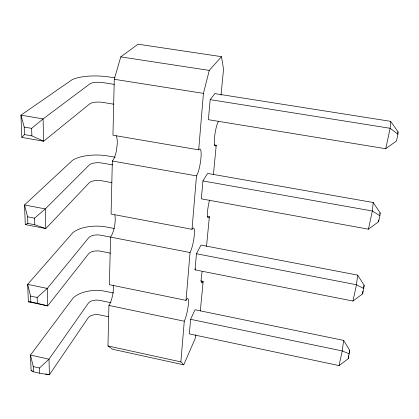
<?xml version="1.0" encoding="UTF-8"?>
<svg xmlns="http://www.w3.org/2000/svg" width="419" height="419" viewBox="0 0 419 419"><rect width="100%" height="100%" fill="white"/><g stroke="black" fill="none" stroke-linecap="round" stroke-linejoin="round"><path stroke-width="0.63" d="M195.972 334.786L194.955 339.107L183.752 364.834L112.716 349.278L107.966 345.963L108.924 305.441A12.465 3.441 -77.7 0 0 113.114 285.051M116.173 135.772A13.921 4.269 -81.2 0 1 117.283 143.492L116.498 150.473A13.921 4.269 -81.2 0 1 112.334 161.016L111.082 214.046L192.007 229.308A13.324 2.472 -79.2 0 1 194.327 234.954A13.324 2.472 -79.2 0 1 190.053 252.526L186.036 300.36A12.675 2.21 -78.2 0 1 188.367 304.136A12.675 2.21 -78.2 0 1 184.281 321.211L180.861 361.885L183.752 364.834M221.043 95.176L223.542 69.166L221.483 56.665L138.04 44.199L120.777 56.884L114.267 79.285L112.947 135.222L198.685 149.861A14.183 2.755 -80.4 0 1 200.973 157.806A14.183 2.755 -80.4 0 1 196.495 175.875L192.007 229.308M397.945 134.221L398.05 131.844L390.639 121.337L214.895 93.615L210.17 99.638L208.384 119.687L385.747 148.724L396.447 140.994L397.945 134.221L390.141 128.293L210.17 99.638M390.639 121.337L390.141 128.293L385.747 148.724M379.892 215.727L380.127 212.852L373.224 202.518L207.562 173.429L202.937 180.945L201.34 198.857L368.432 229.172L378.556 221.756L379.892 215.727L372.344 210.998L202.937 180.945M198.685 149.861L203.435 93.379L209.27 70.408L221.483 56.665M378.556 221.756L378.703 220.012M190.619 319.325L189.325 333.88L339.071 365.593L348.21 358.743L349.718 350.331L343.648 340.401L195.044 309.761L190.619 319.325L342.229 350.939L349.289 353.877M195.024 269.852L196.459 253.752L200.984 245.084L357.653 275.11L364.116 285.245L363.771 288.502L362.576 293.902L352.966 301.031L195.024 269.852L195.584 268.741M200.308 310.982L203.152 281.411L200.601 280.903M206.525 246.304L209.364 216.749A12.161 2.053 -79.7 0 1 207.4 214.13A12.161 2.053 -79.7 0 1 209.594 200.057M213.439 174.351L216.23 145.283A12.937 2.257 -80.7 0 1 214.518 137.532A12.937 2.257 -80.7 0 1 218.545 121.191M373.224 202.518L372.344 210.998L368.432 229.172M362.576 293.902L362.864 291.168M348.21 358.743L348.571 355.773M357.653 275.11L356.469 284.758L352.966 301.031M343.648 340.401L342.229 350.939L339.071 365.593M349.179 352.751L349.718 350.331M363.456 288.23L364.116 285.245M379.865 214.051L380.127 212.852M397.778 133.064L398.05 131.844M113.827 104.211L103.037 102.44A10.396 3.441 2.6 0 0 89.718 103.886L43.634 141.219L21.835 137.411L24.496 134.583L24.213 127.088L20.95 115.146L72.105 79.715A31.687 9.768 2.8 0 1 106.62 76.604L114.843 77.834M108.463 316.748L99.56 314.863A8.878 5.096 -0.4 0 0 88.147 317.832L49.39 374.801L39.643 373.224L39.47 367.997L49.007 359.203L88.257 303.272A8.982 5.007 -0.2 0 1 99.795 300.386L110.988 302.722M110.606 253.186L100.602 251.211A9.333 4.677 0.6 0 0 88.618 253.788L47.693 305.886L37.354 303.314L37.16 297.464L47.263 288.434L88.739 237.693A9.448 4.562 0.9 0 1 100.864 235.227L190.053 252.526M111.962 182.642L101.754 180.788A9.836 4.138 1.6 0 0 89.137 182.862L45.786 228.57L34.782 224.762L34.568 218.163L45.304 208.913L89.268 164.981A9.962 3.991 1.8 0 1 102.042 163.043L112.701 164.934M24.213 127.088L31.629 128.366L43.084 118.902L89.865 83.905A10.543 3.247 2.8 0 1 103.362 82.632L114.298 84.376M115.131 157.198L105.164 155.533A29.948 11.994 1.8 0 0 72.477 160.33L24.517 204.959L25.297 224.584L27.853 223.416L34.782 224.762M114.382 228.481L103.849 226.564A28.392 13.722 0.9 0 0 72.806 232.697L27.675 284.354L28.366 301.785L30.823 301.931L37.354 303.314M120.777 56.884L209.27 70.408M114.267 79.285L203.435 93.379M214.308 144.958L216.23 145.283M24.496 134.583L31.875 135.866L43.634 141.219L43.084 118.902L20.95 115.146L21.835 137.411M112.334 161.016L196.495 175.875M207.442 216.393L209.364 216.749M25.297 224.584L45.786 228.57L45.304 208.913L24.517 204.959L27.607 216.822L34.568 218.163M196.459 253.752L356.469 284.758L363.771 288.502M186.036 300.36L109.411 284.69L110.537 237.117A13.089 3.839 -79.2 0 0 114.796 215.057M113.559 292.954L102.66 290.817A26.999 15.058 -0.2 0 0 73.105 298.014L30.482 355.05L31.106 370.632L33.468 371.815L39.643 373.224M108.924 305.441L184.281 321.211M28.366 301.785L47.693 305.886L47.263 288.434L27.675 284.354L30.603 296.081L37.16 297.464M107.966 345.963L180.861 361.885M45.608 373.937L49.39 374.801L49.007 359.203L30.482 355.05L33.269 366.594L39.47 367.997M31.106 370.632L32.363 370.92M27.607 216.822L27.853 223.416M30.603 296.081L30.823 301.931M33.269 366.594L33.468 371.815M31.629 128.366L31.875 135.866M203.152 281.411A11.57 1.865 -78.8 0 1 201.225 281.5A11.57 1.865 -78.8 0 1 202.168 271.617"/></g></svg>
